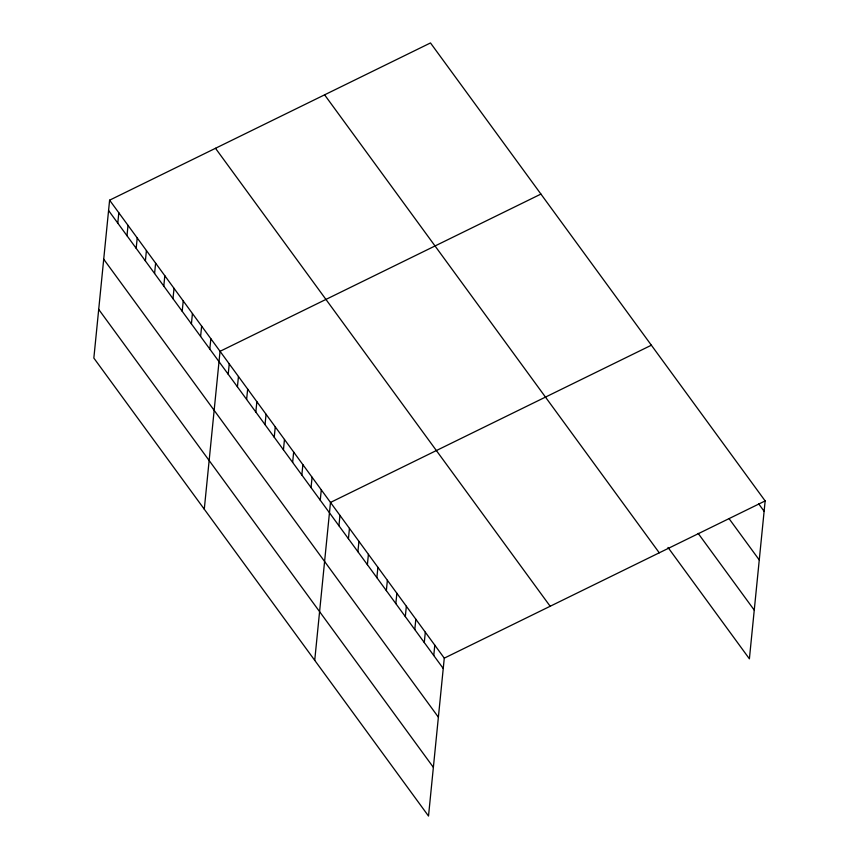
<?xml version="1.0" encoding="UTF-8"?>
<svg xmlns="http://www.w3.org/2000/svg" width="859" height="859" viewBox="0 0 859 859"><rect width="100%" height="100%" fill="white"/><g stroke="black" fill="none" stroke-linecap="round" stroke-linejoin="round"><path stroke-width="1.29" d="M109.608 200.179L93.846 358.074L428.512 816.05L444.275 658.144L109.608 200.179L430.488 42.95L765.154 500.926L749.392 658.821L668.001 547.451M117.78 223.115L118.81 212.764M126.982 235.71L128.012 225.359M136.184 248.305L137.215 237.954M145.386 260.9L146.417 250.549M154.588 273.495L155.619 263.144M163.79 286.09L164.821 275.739M172.992 298.685L174.033 288.334M182.194 311.28L183.235 300.929M191.407 323.875L192.437 313.524M200.609 336.47L201.64 326.119M209.811 349.065L210.842 338.714M204.281 509.204L220.044 351.31L540.923 194.08M228.215 374.245L229.246 363.894M237.417 386.84L238.458 376.489M246.619 399.435L247.66 389.084M255.832 412.03L256.862 401.679M265.034 424.625L266.065 414.274M274.236 437.22L275.267 426.869M283.438 449.815L284.469 439.464M292.64 462.41L293.671 452.059M301.842 475.006L302.873 464.655M311.044 487.601L312.085 477.25M320.257 500.196L321.287 489.845M314.727 660.335L330.49 502.44L651.369 345.211M338.94 525.762L339.971 515.411M348.421 538.733L349.452 528.382M357.902 551.714L358.933 541.363M367.384 564.685L368.414 554.334M376.865 577.667L377.896 567.316M386.346 590.638L387.388 580.287M395.827 603.619L396.869 593.268M405.319 616.59L406.35 606.239M414.8 629.572L415.831 619.221M424.282 642.543L425.312 632.192M433.763 655.524L434.794 645.173M444.275 658.144L765.154 500.926M758.594 503.707L764.123 511.277M729.237 518.879L759.259 559.961M698.152 533.364L754.256 610.137M324.595 94.834L659.261 552.809M215.491 148.285L550.168 606.261M108.567 210.519L443.244 668.495M103.714 259.214L438.38 717.19M98.699 309.39L433.376 767.355"/></g></svg>
